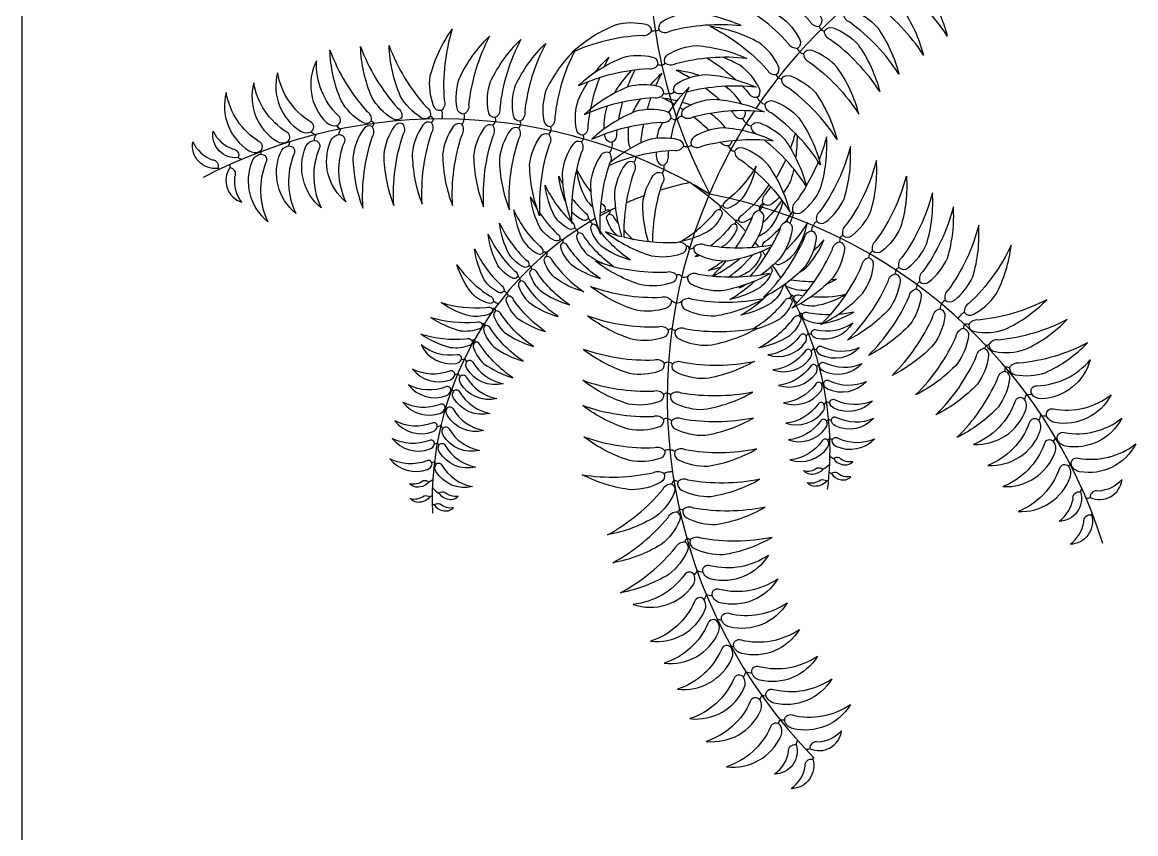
# Model space of a CAD drawing. Extents: x -74 to 94, y -49 to 40.
# Drawn here: x 77.562 to 81.612, y 20.235 to 23.188 of the extents above; entities that cross this region are included whole.
import ezdxf

# ---------------------------------------------------------------- set-up
doc = ezdxf.new("R2010")
doc.units = 0
doc.header["$LTSCALE"] = 100
doc.header["$MEASUREMENT"] = 0
for name, color, linetype in [('FOLHA', 3, 'CONTINUOUS'), ('P-ARVORE', 2, 'CONTINUOUS'), ('VEGET', 2, 'CONTINUOUS'), ('VEGET-I', 1, 'CONTINUOUS')]:
    doc.layers.add(name, color=color, linetype=linetype)

# ---------------------------------------------------------------- blocks, each defined once
blk = doc.blocks.new('P-1804')
at = {"layer": 'VEGET'}
for points in [[(0.1356, 0.2137, 0.125095), (0.112, 0.2417, 0.090715), (0.0525, 0.2615, -0.094652), (0.1218, 0.2092, 0.322363), (0.1331, 0.2031, 0.376832)], [(0.2315, 0.2685, -0.125095), (0.262, 0.2482, -0.090715), (0.2883, 0.1913, 0.094652), (0.2285, 0.2542, -0.322363), (0.2212, 0.2648, -0.376832)], [(0.2026, 0.2455, -0.125095), (0.2331, 0.2252, -0.090715), (0.2594, 0.1682, 0.094652), (0.1997, 0.2312, -0.322363), (0.1923, 0.2418, -0.376832)], [(0.1069, 0.1763, -0.322363), (0.0956, 0.1824, 0.094652), (0.0263, 0.2348, -0.090715), (0.0858, 0.215, -0.125095), (0.1094, 0.187, -0.376832)], [(-0.061, 0.1983, 0.322363), (-0.0482, 0.1973, -0.094652), (0.0384, 0.2039, 0.090715), (-0.0224, 0.2194, 0.125095), (-0.0574, 0.2086, 0.376832)], [(0.173, 0.2222, -0.125095), (0.2035, 0.2019, -0.090715), (0.2298, 0.145, 0.094652), (0.17, 0.208, -0.322363), (0.1627, 0.2185, -0.376832)], [(-0.0705, 0.1968, -0.322363), (-0.0824, 0.1919, 0.094652), (-0.1668, 0.1713, -0.090715), (-0.1138, 0.2049, -0.125095), (-0.0772, 0.2055, -0.376832)], [(0.0835, 0.1553, 0.125095), (0.0599, 0.1833, 0.090715), (0.0004, 0.2031, -0.094652), (0.0697, 0.1508, 0.322363), (0.081, 0.1446, 0.376832)], [(-0.3345, 0.1065, -0.125095), (-0.3386, 0.1428, -0.090715), (-0.3119, 0.1996, 0.094652), (-0.3217, 0.1134, -0.322363), (-0.325, 0.1009, -0.376832)], [(-0.3059, 0.1036, -0.125095), (-0.3032, 0.14, -0.090715), (-0.2666, 0.191, 0.094652), (-0.292, 0.108, -0.322363), (-0.2976, 0.0964, -0.376832)], [(0.1498, 0.2011, -0.125095), (0.1802, 0.1808, -0.090715), (0.2065, 0.1238, 0.094652), (0.1468, 0.1868, -0.322363), (0.1394, 0.1974, -0.376832)], [(-0.384, 0.0908, -0.125095), (-0.4094, 0.1171, -0.090715), (-0.423, 0.1784, 0.094652), (-0.3781, 0.1041, -0.322363), (-0.3731, 0.0922, -0.376832)], [(-0.3495, 0.0922, -0.125095), (-0.3749, 0.1186, -0.090715), (-0.3885, 0.1798, 0.094652), (-0.3436, 0.1055, -0.322363), (-0.3386, 0.0936, -0.376832)], [(-0.2681, 0.0995, -0.125095), (-0.2654, 0.136, -0.090715), (-0.2288, 0.1869, 0.094652), (-0.2542, 0.1039, -0.322363), (-0.2598, 0.0923, -0.376832)], [(-0.2378, 0.095, -0.125095), (-0.2351, 0.1315, -0.090715), (-0.1985, 0.1824, 0.094652), (-0.224, 0.0994, -0.322363), (-0.2295, 0.0879, -0.376832)], [(-0.0503, 0.1688, -0.125095), (-0.0154, 0.1796, -0.090715), (0.0454, 0.164, 0.094652), (-0.0412, 0.1575, -0.322363), (-0.054, 0.1585, -0.376832)], [(-0.4212, 0.0866, -0.125095), (-0.4466, 0.1129, -0.090715), (-0.4602, 0.1742, 0.094652), (-0.4153, 0.0999, -0.322363), (-0.4104, 0.088, -0.376832)], [(-0.069, 0.1654, 0.125095), (-0.1056, 0.1648, 0.090715), (-0.1586, 0.1312, -0.094652), (-0.0742, 0.1518, 0.322363), (-0.0623, 0.1567, 0.376832)], [(0.1141, 0.1699, 0.322363), (0.1214, 0.1594, -0.094652), (0.1811, 0.0964, 0.090715), (0.1548, 0.1533, 0.125095), (0.1244, 0.1736, 0.376832)], [(-0.4764, 0.1613, 0.329965), (-0.4642, 0.0863, 0.255249), (-0.4519, 0.0828, 0.604197), (-0.4499, 0.0945, -0.21371)], [(-0.5236, 0.1467, 0.329965), (-0.4959, 0.076, 0.255249), (-0.4831, 0.0752, 0.604197), (-0.4836, 0.0871, -0.21371)], [(0.0979, 0.1429, -0.125095), (0.1284, 0.1227, -0.090715), (0.1547, 0.0657, 0.094652), (0.095, 0.1287, -0.322363), (0.0876, 0.1393, -0.376832)], [(-0.5859, 0.1228, 0.329965), (-0.5582, 0.0521, 0.255249), (-0.5454, 0.0512, 0.604197), (-0.5459, 0.0631, -0.21371)], [(-0.5525, 0.1344, 0.329965), (-0.5247, 0.0637, 0.255249), (-0.512, 0.0629, 0.604197), (-0.5125, 0.0747, -0.21371)], [(-0.0555, 0.1215, 0.376832), (-0.0622, 0.1302, 0.125095), (-0.0988, 0.1296, 0.090715), (-0.1517, 0.096, -0.094652), (-0.0674, 0.1166, 0.322363)], [(-0.0331, 0.0937, -0.376832), (-0.0294, 0.104, -0.125095), (0.0055, 0.1148, -0.090715), (0.0663, 0.0993, 0.094652), (-0.0203, 0.0927, -0.322363)], [(0.0675, 0.1086, -0.376832), (0.0779, 0.1123, -0.125095), (0.1083, 0.092, -0.090715), (0.1346, 0.0351, 0.094652), (0.0749, 0.098, -0.322363)], [(-0.0466, 0.0916, 0.376832), (-0.0533, 0.1002, 0.125095), (-0.0899, 0.0997, 0.090715), (-0.1428, 0.066, -0.094652), (-0.0585, 0.0867, 0.322363)], [(-0.4195, 0.0784, 0.125095), (-0.4323, 0.0441, 0.090715), (-0.4202, -0.0175, -0.094652), (-0.4088, 0.0686, 0.322363), (-0.409, 0.0814, 0.376832)], [(-0.3821, 0.0817, 0.125095), (-0.3949, 0.0474, 0.090715), (-0.3828, -0.0141, -0.094652), (-0.3714, 0.0719, 0.322363), (-0.3716, 0.0848, 0.376832)], [(-0.3476, 0.0831, 0.125095), (-0.3604, 0.0489, 0.090715), (-0.3483, -0.0127, -0.094652), (-0.3369, 0.0734, 0.322363), (-0.3371, 0.0862, 0.376832)], [(-0.3107, 0.0814, 0.125095), (-0.3235, 0.0472, 0.090715), (-0.3115, -0.0144, -0.094652), (-0.3, 0.0716, 0.322363), (-0.3002, 0.0845, 0.376832)], [(-0.2731, 0.0799, 0.125095), (-0.2859, 0.0457, 0.090715), (-0.2738, -0.0159, -0.094652), (-0.2624, 0.0702, 0.322363), (-0.2626, 0.083, 0.376832)], [(-0.5713, 0.0438, -0.501141), (-0.6018, 0.0757, 0.193229), (-0.5783, 0.0543, -0.523934)], [(-0.4408, -0.0099, -0.329965), (-0.4595, 0.0637, -0.255249), (-0.4496, 0.0718, -0.604197), (-0.4431, 0.0619, 0.21371)], [(-0.4408, -0.0099, -0.329965), (-0.4595, 0.0637, -0.255249), (-0.4496, 0.0718, -0.604197), (-0.4431, 0.0619, 0.21371)], [(-0.2419, 0.0764, 0.125095), (-0.2547, 0.0422, 0.090715), (-0.2426, -0.0194, -0.094652), (-0.2311, 0.0667, 0.322363), (-0.2313, 0.0795, 0.376832)], [(-0.1947, 0.0721, -0.322363), (-0.1944, 0.0593, 0.094652), (-0.2059, -0.0268, -0.090715), (-0.218, 0.0348, -0.125095), (-0.2052, 0.0691, -0.376832)], [(0.0774, 0.0643, 0.090715), (0.0166, 0.0799, 0.125095), (-0.0184, 0.0691, 0.376832), (-0.022, 0.0588, 0.322363), (-0.0092, 0.0578, -0.094652)], [(-0.5961, 0.0308, -0.501141), (-0.6265, 0.0628, 0.193229), (-0.603, 0.0413, -0.523934)], [(-0.5015, -0.0238, -0.329965), (-0.5202, 0.0498, -0.255249), (-0.5104, 0.0579, -0.604197), (-0.5038, 0.048, 0.21371)], [(-0.4709, -0.017, -0.329965), (-0.4896, 0.0566, -0.255249), (-0.4797, 0.0647, -0.604197), (-0.4732, 0.0548, 0.21371)], [(-0.1658, 0.0597, 0.125095), (-0.1786, 0.0254, 0.090715), (-0.1665, -0.0361, -0.094652), (-0.1551, 0.0499, 0.322363), (-0.1553, 0.0628, 0.376832)], [(0.0976, -0.022, 0.090715), (0.0713, 0.0349, 0.125095), (0.0408, 0.0552, 0.376832), (0.0305, 0.0515, 0.322363), (0.0379, 0.041, -0.094652)], [(0.1301, -0.0338, 0.376832), (0.1411, -0.0341, 0.125095), (0.1636, -0.0053, 0.090715), (0.1708, 0.0571, -0.094652), (0.1338, -0.0215, 0.322363)], [(-0.5354, -0.0339, -0.329965), (-0.5542, 0.0397, -0.255249), (-0.5443, 0.0478, -0.604197), (-0.5378, 0.0379, 0.21371)], [(-0.121, 0.0497, 0.376832), (-0.1316, 0.0467, 0.125095), (-0.1443, 0.0124, 0.090715), (-0.1323, -0.0492, -0.094652), (-0.1208, 0.0369, 0.322363)], [(-0.5815, 0.0315, 0.501141), (-0.5671, -0.0103, -0.193229), (-0.5753, 0.0205, 0.523934)], [(0.0471, 0.019), (0.0441, 0.015, -0.056321), (0.0209, -0.0081, 0.322363), (0.0166, -0.015, 0.376832), (0.0233, -0.017, 0.125095), (0.0418, -0.0033, 0.090715), (0.0565, 0.0334, -0.029494)], [(0.1727, -0.0509, 0.125095), (0.1953, -0.0221, 0.090715), (0.2024, 0.0402, -0.094652), (0.1654, -0.0383, 0.322363), (0.1618, -0.0507, 0.376832)], [(0.1981, -0.0695, -0.322363), (0.2018, -0.0572, 0.094652), (0.2388, 0.0214, -0.090715), (0.2316, -0.041, -0.125095), (0.209, -0.0698, -0.376832)], [(-0.1636, -0.0412, -0.376832), (-0.1704, -0.0426, -0.125095), (-0.1877, -0.0274, -0.090715), (-0.1993, 0.0104, 0.094652), (-0.1673, -0.034, -0.322363)], [(0.2406, -0.0899, 0.125095), (0.2632, -0.0611, 0.090715), (0.2703, 0.0012, -0.094652), (0.2333, -0.0773, 0.322363), (0.2297, -0.0896, 0.376832)], [(-0.2016, -0.0712, 0.322363), (-0.2053, -0.0639, -0.094652), (-0.2373, -0.0196, 0.090715), (-0.2256, -0.0574, 0.125095), (-0.2083, -0.0726, 0.376832)], [(0.0149, -0.0256, -0.125095), (0.001, -0.044, -0.090715), (-0.0358, -0.0583, 0.094652), (0.0061, -0.0232, -0.322363), (0.013, -0.019, -0.376832)], [(0.266, -0.1069, 0.125095), (0.2886, -0.0781, 0.090715), (0.2957, -0.0158, -0.094652), (0.2587, -0.0944, 0.322363), (0.2551, -0.1067, 0.376832)], [(-0.2255, -0.0887, -0.125095), (-0.2429, -0.0735, -0.090715), (-0.2545, -0.0357, 0.094652), (-0.2225, -0.0801, -0.322363), (-0.2188, -0.0873, -0.376832)], [(-0.1415, -0.037, 0.376832), (-0.144, -0.0434, 0.125095), (-0.1316, -0.0629, 0.090715), (-0.0961, -0.0802, -0.094652), (-0.135, -0.0418, 0.322363)], [(0.2967, -0.1294, 0.125095), (0.3193, -0.1006, 0.090715), (0.3264, -0.0383, -0.094652), (0.2894, -0.1168, 0.322363), (0.2858, -0.1291, 0.376832)], [(-0.2393, -0.1022, -0.125095), (-0.2566, -0.087, -0.090715), (-0.2683, -0.0492, 0.094652), (-0.2362, -0.0936, -0.322363), (-0.2325, -0.1008, -0.376832)], [(0.1237, -0.0449, -0.376832), (0.1294, -0.0542, -0.125095), (0.1159, -0.0882, -0.090715), (0.0655, -0.1256, 0.094652), (0.1149, -0.0542, -0.322363)], [(-0.2557, -0.1197, -0.125095), (-0.273, -0.1045, -0.090715), (-0.2847, -0.0667, 0.094652), (-0.2527, -0.111, -0.322363), (-0.249, -0.1182, -0.376832)], [(-0.1804, -0.066, 0.125095), (-0.1681, -0.0854, 0.090715), (-0.1326, -0.1028, -0.094652), (-0.1714, -0.0643, 0.322363), (-0.178, -0.0595, 0.376832)], [(0.1636, -0.0676, -0.125095), (0.15, -0.1016, -0.090715), (0.0997, -0.139, 0.094652), (0.149, -0.0676, -0.322363), (0.1579, -0.0582, -0.376832)], [(0.3199, -0.1464, 0.125095), (0.3473, -0.1223, 0.090715), (0.3658, -0.0623, -0.094652), (0.315, -0.1327, 0.322363), (0.3091, -0.1442, 0.376832)], [(-0.1976, -0.0758, -0.322363), (-0.1911, -0.0805, 0.094652), (-0.1522, -0.119, -0.090715), (-0.1877, -0.1017, -0.125095), (-0.2001, -0.0822, -0.376832)], [(0.1933, -0.0778, 0.322363), (0.1845, -0.0872, -0.094652), (0.1351, -0.1586, 0.090715), (0.1854, -0.1211, 0.125095), (0.199, -0.0872, 0.376832)], [(-0.2681, -0.1329, -0.125095), (-0.2879, -0.1211, -0.090715), (-0.3062, -0.0862, 0.094652), (-0.2666, -0.1239, -0.322363), (-0.2617, -0.1303, -0.376832)], [(-0.2177, -0.0978, 0.125095), (-0.2054, -0.1173, 0.090715), (-0.1699, -0.1346, -0.094652), (-0.2087, -0.0961, 0.322363), (-0.2153, -0.0914, 0.376832)], [(-0.04, -0.0989, -0.376832), (-0.0459, -0.1081, -0.125095), (-0.0824, -0.1107, -0.090715), (-0.1381, -0.0818, 0.094652), (-0.0523, -0.095, -0.322363)], [(-0.2314, -0.1122, 0.125095), (-0.219, -0.1316, 0.090715), (-0.1835, -0.149, -0.094652), (-0.2224, -0.1105, 0.322363), (-0.2289, -0.1057, 0.376832)], [(-0.0263, -0.0998, 0.376832), (-0.0218, -0.1098, 0.125095), (0.014, -0.1175, 0.090715), (0.0732, -0.0967, -0.094652), (-0.0136, -0.0978, 0.322363)], [(0.2311, -0.1064, -0.125095), (0.2175, -0.1403, -0.090715), (0.1672, -0.1778, 0.094652), (0.2166, -0.1064, -0.322363), (0.2254, -0.097, -0.376832)], [(-0.0462, -0.1295, -0.376832), (-0.0522, -0.1387, -0.125095), (-0.0886, -0.1413, -0.090715), (-0.1443, -0.1124, 0.094652), (-0.0585, -0.1256, -0.322363)], [(0.2566, -0.1248, -0.125095), (0.243, -0.1588, -0.090715), (0.1927, -0.1962, 0.094652), (0.242, -0.1248, -0.322363), (0.2509, -0.1155, -0.376832)], [(-0.2666, -0.1459, -0.125095), (-0.2895, -0.1486, -0.090715), (-0.3254, -0.1321, 0.094652), (-0.271, -0.1379, -0.322363), (-0.2632, -0.1399, -0.376832)], [(-0.2464, -0.1305, 0.125095), (-0.2341, -0.15, 0.090715), (-0.1986, -0.1673, -0.094652), (-0.2374, -0.1288, 0.322363), (-0.244, -0.1241, 0.376832)], [(-0.0335, -0.1304, 0.376832), (-0.0289, -0.1404, 0.125095), (0.0068, -0.1481, 0.090715), (0.066, -0.1273, -0.094652), (-0.0208, -0.1283, 0.322363)], [(0.3214, -0.1671, 0.125095), (0.3579, -0.1647, 0.090715), (0.4091, -0.1285, -0.094652), (0.3259, -0.1533, 0.322363), (0.3143, -0.1588, 0.376832)], [(-0.2613, -0.1484, 0.125095), (-0.249, -0.1678, 0.090715), (-0.2135, -0.1852, -0.094652), (-0.2523, -0.1467, 0.322363), (-0.2589, -0.1419, 0.376832)], [(-0.0559, -0.1744, -0.125095), (-0.0924, -0.177, -0.090715), (-0.148, -0.1481, 0.094652), (-0.0622, -0.1613, -0.322363), (-0.05, -0.1652, -0.376832)], [(0.1104, -0.1543, -0.125095), (0.0965, -0.1727, -0.090715), (0.0597, -0.187, 0.094652), (0.1016, -0.1519, -0.322363), (0.1085, -0.1477, -0.376832)], [(0.2854, -0.149, -0.125095), (0.2718, -0.183, -0.090715), (0.2215, -0.2204, 0.094652), (0.2709, -0.149, -0.322363), (0.2797, -0.1397, -0.376832)], [(-0.279, -0.1638, -0.125095), (-0.3019, -0.1665, -0.090715), (-0.3378, -0.15, 0.094652), (-0.2834, -0.1557, -0.322363), (-0.2756, -0.1578, -0.376832)], [(-0.2737, -0.1663, 0.125095), (-0.2614, -0.1857, 0.090715), (-0.2259, -0.2031, -0.094652), (-0.2647, -0.1646, 0.322363), (-0.2713, -0.1598, 0.376832)], [(0.1737, -0.1566, -0.329965), (0.1297, -0.1754, -0.255249), (0.1237, -0.17, -0.604197), (0.1293, -0.165, 0.21371)], [(0.346, -0.1914, 0.125095), (0.3825, -0.189, 0.090715), (0.4337, -0.1527, -0.094652), (0.3505, -0.1775, 0.322363), (0.3388, -0.183, 0.376832)], [(-0.2911, -0.1841, -0.125095), (-0.3139, -0.1868, -0.090715), (-0.3499, -0.1703, 0.094652), (-0.2955, -0.176, -0.322363), (-0.2876, -0.1781, -0.376832)], [(-0.0369, -0.1761, 0.125095), (-0.0012, -0.1838, 0.090715), (0.058, -0.163, -0.094652), (-0.0288, -0.1641, 0.322363), (-0.0415, -0.1662, 0.376832)], [(0.0706, -0.1954, 0.329965), (0.1161, -0.1805, 0.255249), (0.1171, -0.1725, 0.604197), (0.1096, -0.1724, -0.21371)], [(0.0706, -0.1954, 0.329965), (0.1161, -0.1805, 0.255249), (0.1171, -0.1725, 0.604197), (0.1096, -0.1724, -0.21371)], [(0.3139, -0.1726, -0.125095), (0.3003, -0.2065, -0.090715), (0.25, -0.244, 0.094652), (0.2993, -0.1726, -0.322363), (0.3082, -0.1632, -0.376832)], [(-0.3495, -0.1834, 0.329965), (-0.3073, -0.2058, 0.255249), (-0.3008, -0.2009, 0.604197), (-0.3059, -0.1954, -0.21371)], [(-0.2863, -0.1863, 0.125095), (-0.2739, -0.2058, 0.090715), (-0.2384, -0.2231, -0.094652), (-0.2773, -0.1846, 0.322363), (-0.2838, -0.1799, 0.376832)], [(-0.0546, -0.2058, 0.322363), (-0.0669, -0.202, -0.094652), (-0.1527, -0.1888, 0.090715), (-0.097, -0.2177, 0.125095), (-0.0606, -0.215, 0.376832)], [(0.077, -0.2138, 0.329965), (0.1225, -0.199, 0.255249), (0.1235, -0.191, 0.604197), (0.116, -0.1908, -0.21371)], [(0.1819, -0.1866, -0.329965), (0.135, -0.1957, -0.255249), (0.1302, -0.1892, -0.604197), (0.1367, -0.1855, 0.21371)], [(0.3384, -0.1968, -0.125095), (0.3248, -0.2308, -0.090715), (0.2745, -0.2682, 0.094652), (0.3239, -0.1968, -0.322363), (0.3327, -0.1875, -0.376832)], [(0.3707, -0.2195, 0.125095), (0.4072, -0.2171, 0.090715), (0.4584, -0.1809, -0.094652), (0.3752, -0.2057, 0.322363), (0.3636, -0.2112, 0.376832)], [(-0.25, -0.2305, -0.329965), (-0.2941, -0.212, -0.255249), (-0.2944, -0.2039, -0.604197), (-0.287, -0.2044, 0.21371)], [(-0.25, -0.2305, -0.329965), (-0.2941, -0.212, -0.255249), (-0.2944, -0.2039, -0.604197), (-0.287, -0.2044, 0.21371)], [(0.4617, -0.2014, -0.329965), (0.4023, -0.2486, -0.255249), (0.3908, -0.2429, -0.604197), (0.3972, -0.2329, 0.21371)], [(-0.3602, -0.2126, 0.329965), (-0.3141, -0.2256, 0.255249), (-0.3089, -0.2195, 0.604197), (-0.315, -0.2152, -0.21371)], [(-0.045, -0.2065, -0.322363), (-0.0324, -0.2044, 0.094652), (0.0545, -0.2033, -0.090715), (-0.0047, -0.2242, -0.125095), (-0.0405, -0.2164, -0.376832)], [(0.0837, -0.2324, 0.329965), (0.1292, -0.2175, 0.255249), (0.1302, -0.2095, 0.604197), (0.1227, -0.2094, -0.21371)], [(0.1851, -0.2061, -0.329965), (0.1381, -0.2152, -0.255249), (0.1334, -0.2087, -0.604197), (0.1398, -0.205, 0.21371)], [(0.3639, -0.2244, -0.125095), (0.3503, -0.2584, -0.090715), (0.2999, -0.2958, 0.094652), (0.3493, -0.2244, -0.322363), (0.3581, -0.2151, -0.376832)], [(-0.2579, -0.2484, -0.329965), (-0.302, -0.2298, -0.255249), (-0.3023, -0.2218, -0.604197), (-0.2948, -0.2223, 0.21371)], [(-0.0615, -0.2525, -0.125095), (-0.098, -0.2551, -0.090715), (-0.1537, -0.2262, 0.094652), (-0.0678, -0.2394, -0.322363), (-0.0556, -0.2432, -0.376832)], [(0.0898, -0.2538, 0.329965), (0.1353, -0.239, 0.255249), (0.1363, -0.231, 0.604197), (0.1288, -0.2309, -0.21371)], [(0.1902, -0.2278, -0.329965), (0.1432, -0.2369, -0.255249), (0.1385, -0.2304, -0.604197), (0.1449, -0.2267, 0.21371)], [(-0.3649, -0.2318, 0.329965), (-0.3189, -0.2448, 0.255249), (-0.3136, -0.2387, 0.604197), (-0.3198, -0.2344, -0.21371)], [(-0.2661, -0.2664, -0.329965), (-0.3102, -0.2478, -0.255249), (-0.3105, -0.2397, -0.604197), (-0.3031, -0.2402, 0.21371)], [(-0.0425, -0.2538, 0.125095), (-0.0068, -0.2615, 0.090715), (0.0524, -0.2407, -0.094652), (-0.0344, -0.2417, 0.322363), (-0.0471, -0.2438, 0.376832)], [(-0.3718, -0.253, 0.329965), (-0.3258, -0.266, 0.255249), (-0.3205, -0.2599, 0.604197), (-0.3266, -0.2556, -0.21371)], [(0.0926, -0.2783, 0.329965), (0.1381, -0.2635, 0.255249), (0.1391, -0.2555, 0.604197), (0.1316, -0.2554, -0.21371)], [(0.1977, -0.2511, -0.329965), (0.1508, -0.2602, -0.255249), (0.146, -0.2537, -0.604197), (0.1525, -0.25, 0.21371)], [(0.3202, -0.304, 0.329965), (0.3836, -0.2622, 0.255249), (0.3818, -0.2495, 0.604197), (0.3703, -0.2525, -0.21371)], [(0.4869, -0.2439, -0.329965), (0.4188, -0.2775, -0.255249), (0.4088, -0.2696, -0.604197), (0.4172, -0.2611, 0.21371)], [(-0.2739, -0.2872, -0.329965), (-0.318, -0.2687, -0.255249), (-0.3184, -0.2606, -0.604197), (-0.3109, -0.2611, 0.21371)], [(-0.0616, -0.2831, -0.125095), (-0.098, -0.2857, -0.090715), (-0.1537, -0.2568, 0.094652), (-0.0679, -0.27, -0.322363), (-0.0556, -0.2738, -0.376832)], [(-0.3813, -0.2756, 0.329965), (-0.3352, -0.2885, 0.255249), (-0.33, -0.2824, 0.604197), (-0.3361, -0.2782, -0.21371)], [(-0.2788, -0.3114, -0.329965), (-0.3229, -0.2928, -0.255249), (-0.3232, -0.2848, -0.604197), (-0.3157, -0.2853, 0.21371)], [(-0.0415, -0.2852, 0.125095), (-0.0057, -0.2929, 0.090715), (0.0535, -0.2721, -0.094652), (-0.0333, -0.2732, 0.322363), (-0.046, -0.2753, 0.376832)], [(0.0957, -0.2987, 0.329965), (0.1412, -0.2839, 0.255249), (0.1422, -0.2759, 0.604197), (0.1347, -0.2758, -0.21371)], [(0.1994, -0.2724, -0.329965), (0.1525, -0.2815, -0.255249), (0.1477, -0.275, -0.604197), (0.1542, -0.2713, 0.21371)], [(0.3377, -0.3296, 0.329965), (0.4011, -0.2877, 0.255249), (0.3992, -0.2751, 0.604197), (0.3877, -0.278, -0.21371)], [(0.4999, -0.2724, -0.329965), (0.4318, -0.3061, -0.255249), (0.4218, -0.2981, -0.604197), (0.4302, -0.2897, 0.21371)], [(-0.3848, -0.2967, 0.329965), (-0.3387, -0.3096, 0.255249), (-0.3334, -0.3035, 0.604197), (-0.3396, -0.2993, -0.21371)], [(-0.0601, -0.3211, -0.125095), (-0.0966, -0.3237, -0.090715), (-0.1523, -0.2948, 0.094652), (-0.0665, -0.308, -0.322363), (-0.0542, -0.3118, -0.376832)], [(0.2004, -0.2973, -0.329965), (0.1534, -0.3064, -0.255249), (0.1487, -0.2999, -0.604197), (0.1551, -0.2961, 0.21371)], [(-0.2835, -0.3315, -0.329965), (-0.3276, -0.3129, -0.255249), (-0.328, -0.3048, -0.604197), (-0.3205, -0.3053, 0.21371)], [(-0.0375, -0.3227, 0.125095), (-0.0017, -0.3304, 0.090715), (0.0574, -0.3096, -0.094652), (-0.0294, -0.3106, 0.322363), (-0.0421, -0.3127, 0.376832)], [(0.0976, -0.3228, 0.329965), (0.1431, -0.308, 0.255249), (0.1441, -0.3, 0.604197), (0.1366, -0.2999, -0.21371)], [(0.3558, -0.3552, 0.329965), (0.4192, -0.3134, 0.255249), (0.4173, -0.3007, 0.604197), (0.4058, -0.3037, -0.21371)], [(0.5168, -0.3035, -0.329965), (0.4488, -0.3372, -0.255249), (0.4388, -0.3292, -0.604197), (0.4471, -0.3207, 0.21371)], [(-0.3877, -0.3214, 0.329965), (-0.3417, -0.3343, 0.255249), (-0.3364, -0.3282, 0.604197), (-0.3426, -0.324, -0.21371)], [(0.1607, -0.3283, 0.28393), (0.1739, -0.3251, -0.227693), (0.1576, -0.3205, 0.226715), (0.1506, -0.3213, 0.20945)], [(-0.2875, -0.3553, -0.329965), (-0.3316, -0.3368, -0.255249), (-0.3319, -0.3287, -0.604197), (-0.3244, -0.3292, 0.21371)], [(-0.0589, -0.3498, -0.125095), (-0.0943, -0.3591, -0.090715), (-0.1543, -0.3409, 0.094652), (-0.0675, -0.3381, -0.322363), (-0.0548, -0.3396, -0.376832)], [(0.1268, -0.3401, -0.28393), (0.1139, -0.3358, 0.227693), (0.1305, -0.3326, -0.226715), (0.1374, -0.334, -0.20945)], [(0.3741, -0.3855, 0.329965), (0.4375, -0.3436, 0.255249), (0.4356, -0.331, 0.604197), (0.4242, -0.3339, -0.21371)], [(-0.3508, -0.3556, -0.28393), (-0.3637, -0.3513, 0.227693), (-0.3471, -0.348, -0.226715), (-0.3401, -0.3494, -0.20945)], [(-0.0339, -0.3594, 0.125095), (0.0019, -0.3671, 0.090715), (0.061, -0.3463, -0.094652), (-0.0258, -0.3474, 0.322363), (-0.0385, -0.3494, 0.376832)], [(0.1312, -0.3546, -0.28393), (0.1183, -0.3502, 0.227693), (0.1349, -0.347, -0.226715), (0.1418, -0.3484, -0.20945)], [(0.1581, -0.3466, 0.28393), (0.1714, -0.3433, -0.227693), (0.1551, -0.3387, 0.226715), (0.148, -0.3395, 0.20945)], [(0.4616, -0.3686, 0.501141), (0.5002, -0.347, -0.193229), (0.4713, -0.3606, 0.523934)], [(-0.3179, -0.3702, 0.28393), (-0.3047, -0.3669, -0.227693), (-0.321, -0.3623, 0.226715), (-0.3281, -0.3631, 0.20945)], [(-0.0426, -0.3626, -0.125095), (-0.065, -0.3915, -0.090715), (-0.1237, -0.4138, 0.094652), (-0.0566, -0.3586, -0.322363), (-0.0456, -0.352, -0.376832)], [(0.4499, -0.3616, -0.501141), (0.4239, -0.3973, 0.193229), (0.4408, -0.3703, -0.523934)], [(-0.3497, -0.374, -0.28393), (-0.3627, -0.3697, 0.227693), (-0.346, -0.3664, -0.226715), (-0.3391, -0.3678, -0.20945)], [(-0.3235, -0.3842, 0.28393), (-0.3103, -0.3809, -0.227693), (-0.3266, -0.3764, 0.226715), (-0.3336, -0.3772, 0.20945)], [(-0.0362, -0.3965, -0.125095), (-0.0586, -0.4255, -0.090715), (-0.1173, -0.4477, 0.094652), (-0.0502, -0.3926, -0.322363), (-0.0392, -0.386, -0.376832)], [(-0.0275, -0.3933, 0.125095), (0.0083, -0.4011, 0.090715), (0.0674, -0.3802, -0.094652), (-0.0194, -0.3813, 0.322363), (-0.0321, -0.3834, 0.376832)], [(0.4632, -0.3895, -0.501141), (0.4372, -0.4251, 0.193229), (0.4541, -0.3982, -0.523934)], [(-0.0188, -0.4299, 0.125095), (0.017, -0.4376, 0.090715), (0.0761, -0.4168, -0.094652), (-0.0107, -0.4178, 0.322363), (-0.0234, -0.4199, 0.376832)], [(-0.0267, -0.4328, -0.125095), (-0.0491, -0.4617, -0.090715), (-0.1077, -0.4839, 0.094652), (-0.0407, -0.4288, -0.322363), (-0.0296, -0.4222, -0.376832)], [(0.0716, -0.4382, -0.329965), (0.0015, -0.4673, -0.255249), (-0.008, -0.4587, -0.604197), (0.0009, -0.4508, 0.21371)], [(0.0716, -0.4382, -0.329965), (0.0015, -0.4673, -0.255249), (-0.008, -0.4587, -0.604197), (0.0009, -0.4508, 0.21371)], [(-0.0926, -0.4981, 0.329965), (-0.0202, -0.4753, 0.255249), (-0.0185, -0.4626, 0.604197), (-0.0304, -0.4623, -0.21371)], [(0.083, -0.4669, -0.329965), (0.0129, -0.4961, -0.255249), (0.0034, -0.4875, -0.604197), (0.0123, -0.4796, 0.21371)], [(-0.0714, -0.5428, 0.329965), (-0.0055, -0.5051, 0.255249), (-0.0065, -0.4924, 0.604197), (-0.0181, -0.4946, -0.21371)], [(0.0942, -0.4962, -0.329965), (0.024, -0.5254, -0.255249), (0.0146, -0.5168, -0.604197), (0.0234, -0.5089, 0.21371)], [(-0.0551, -0.5695, 0.329965), (0.0109, -0.5319, 0.255249), (0.0099, -0.5191, 0.604197), (-0.0018, -0.5213, -0.21371)], [(0.109, -0.5284, -0.329965), (0.0389, -0.5575, -0.255249), (0.0294, -0.5489, -0.604197), (0.0383, -0.5411, 0.21371)], [(-0.0387, -0.6009, 0.329965), (0.0272, -0.5633, 0.255249), (0.0262, -0.5505, 0.604197), (0.0145, -0.5527, -0.21371)], [(0.131, -0.5608, -0.329965), (0.0609, -0.5899, -0.255249), (0.0514, -0.5813, -0.604197), (0.0603, -0.5734, 0.21371)], [(-0.0238, -0.6367, 0.329965), (0.0422, -0.5991, 0.255249), (0.0412, -0.5863, 0.604197), (0.0295, -0.5885, -0.21371)], [(0.1483, -0.5885, -0.329965), (0.0782, -0.6177, -0.255249), (0.0687, -0.6091, -0.604197), (0.0776, -0.6012, 0.21371)], [(-0.0038, -0.6642, 0.329965), (0.0622, -0.6265, 0.255249), (0.0611, -0.6138, 0.604197), (0.0495, -0.616, -0.21371)], [(0.1709, -0.6196, -0.329965), (0.1008, -0.6487, -0.255249), (0.0914, -0.6401, -0.604197), (0.1002, -0.6322, 0.21371)], [(0.0208, -0.695, 0.329965), (0.0868, -0.6574, 0.255249), (0.0857, -0.6446, 0.604197), (0.0741, -0.6468, -0.21371)], [(0.1217, -0.6731, 0.501141), (0.1602, -0.6516, -0.193229), (0.1314, -0.6651, 0.523934)], [(0.1051, -0.6682, -0.501141), (0.079, -0.7039, 0.193229), (0.096, -0.6769, -0.523934)], [(0.1252, -0.6858, -0.501141), (0.0992, -0.7215, 0.193229), (0.1161, -0.6945, -0.523934)]]:
    blk.add_lwpolyline(points, format="xyb", close=True, dxfattribs=at)
for points in [[(-0.1619, 0.1756, -0.00062), (-0.1616, 0.1761, 0.005072), (-0.1641, 0.1736, 0.125095)], [(-0.1662, 0.1715, 0.081278), (-0.1982, 0.1252, 0.125095), (-0.2009, 0.0887, 0.376832), (-0.1926, 0.0815, 0.322363)], [(-0.1926, 0.0815, 0.322363), (-0.1871, 0.0931, -0.09057), (-0.1633, 0.1728, 0.090715)], [(-0.1389, 0.1469, -0.036165), (-0.1221, 0.1656, 0.014125), (-0.1278, 0.1539, -0.322363)], [(-0.0026, 0.1645, -0.046868), (0.0318, 0.1382, 0.322363)], [(0.058, 0.1171, 0.376832), (0.0605, 0.1278, 0.125095), (0.0369, 0.1558, 0.032929), (0.0162, 0.1655, -0.094652)], [(-0.1153, 0.1219, -0.050555), (-0.0941, 0.1499, 0.032637)], [(-0.0906, 0.1504, 0.024844), (-0.0996, 0.1293, -0.322363)], [(-0.013, 0.1437, 0.039998), (-0.0402, 0.1498, -0.019949), (-0.024, 0.1409, 0.322363)], [(-0.1614, 0.0782, -0.125095), (-0.1587, 0.1147, -0.035555), (-0.1465, 0.1363, 0.014125)], [(-0.1333, 0.141, 0.065166), (-0.1475, 0.0826, -0.322363), (-0.1531, 0.071, -0.376832), (-0.1614, 0.0782, -0.125095)], [(-0.0713, 0.1318, -0.028279), (-0.0579, 0.1462, 0.018419), (-0.0653, 0.1309, -0.034132)], [(-0.0429, 0.1235, -0.376832), (-0.0392, 0.1338, -0.125095), (-0.0043, 0.1446, -0.090715), (0.0565, 0.1291, 0.091829), (-0.0276, 0.1232, -0.322363)], [(-0.0245, 0.1292, 0.057026), (-0.0498, 0.0986, 0.037495)], [(-0.0466, 0.0674, -0.071224), (-0.0245, 0.1292, 0.090715)], [(-0.0319, 0.1217, -0.27269), (-0.0429, 0.1235, -0.376832)], [(-0.0045, 0.1279, -0.023382), (0.0123, 0.1142, 0.322363)], [(0.0389, 0.1092, 0.096903), (0.0194, 0.13, 0.000925), (0.0188, 0.1303, -0.019949)], [(0.04, 0.1304, -0.010562), (0.0467, 0.1232, 0.322363), (0.058, 0.1171, 0.376832)], [(-0.1054, 0.1115, 0.024139), (-0.1104, 0.0897, -0.322363)], [(-0.093, 0.0984, -0.027884), (-0.0834, 0.1152, 0.018419)], [(-0.0711, 0.1164, 0.016275), (-0.0757, 0.1021, -0.034132)], [(-0.0572, 0.1164, -0.026063), (-0.0394, 0.1129, -0.125095)], [(-0.0428, 0.1086, 0.01775), (-0.0572, 0.1164, -0.090715)], [(-0.0331, 0.1112, -0.01594), (-0.0225, 0.1078, -0.125095)], [(-0.1276, 0.0786, -0.093648), (-0.1239, 0.1059, -0.001291), (-0.1235, 0.1067, 0.032637)], [(-0.0319, 0.1019, 0.004986), (-0.0358, 0.1044, -0.090715)], [(0.0008, 0.0974, -0.002392), (0.0023, 0.0966, -0.081141), (0.0192, 0.0797, -0.376832)], [(0.0264, 0.1003, -0.004297), (0.0291, 0.0974, 0.322363), (0.0404, 0.0913, 0.376832)], [(0.0404, 0.0913, 0.330777), (0.0434, 0.1007, 0.125095)], [(-0.0958, 0.0552, -0.118752), (-0.0972, 0.0588, -0.076077), (-0.0977, 0.0813, -0.090715)], [(-0.08, 0.0845, 0.023363), (-0.0834, 0.0632, -0.034132), (-0.0832, 0.0617, -0.376832)], [(-0.057, 0.0864, 0.013138), (-0.0612, 0.0782, 0.037495), (-0.0639, 0.0675, 0.376832)], [(-0.0006, 0.077, 0.026713), (-0.0194, 0.093, -0.090715)], [(0.0506, 0.0822, -0.376832), (0.0609, 0.0858, -0.125095), (0.0914, 0.0656, -0.089276), (0.1174, 0.0096, 0.083229)], [(0.0561, 0.0725, -0.271543), (0.0506, 0.0822, -0.376832)], [(-0.1183, 0.0622, -0.376832), (-0.1266, 0.0694, -0.010646), (-0.1271, 0.0725, -0.090715)], [(-0.1198, 0.0386, -0.075533), (-0.0748, 0.0654, -0.125095), (-0.0382, 0.0659, -0.376832), (-0.0315, 0.0573, -0.322363), (-0.0434, 0.0524, 0.087353), (-0.1216, 0.0344, -0.090715)], [(-0.1123, 0.0774, 0.003958), (-0.1127, 0.0738, -0.322363), (-0.1183, 0.0622, -0.376832)], [(0.0982, 0.055, 0.020481), (0.1042, 0.073, -0.090715)], [(0.1012, -0.0219, 0.376832), (0.1122, -0.0221, 0.125095), (0.1347, 0.0066, 0.090715), (0.1419, 0.069, -0.03151), (0.1329, 0.0413, 0.322363)], [(0.1061, 0.0711, -0.039477), (0.1045, 0.0436, -0.058922)], [(0.0268, 0.0645, -0.236975), (0.0233, 0.0579, -0.281228), (0.0129, 0.0626, 0.046263)], [(0.1173, 0.0093, 0.082371), (0.0663, 0.0653, -0.322363)], [(-0.0648, 0.0503, 0.028825), (-0.0638, 0.0418, 0.376832), (-0.0555, 0.0346, 0.322363), (-0.05, 0.0462, -0.006333), (-0.0493, 0.052, 0.090715)], [(0.0811, 0.0192, 0.026703), (0.0925, 0.0411, -0.090715)], [(-0.1612, 0.0281, 0.083117), (-0.1499, -0.0064, 0.065721), (-0.1418, -0.0155, 0.376832)], [(-0.144, 0.0028, -0.054596), (-0.1608, 0.0297, 0.090715)], [(-0.0918, 0.0382, 0.376832), (-0.1024, 0.0352, 0.125095), (-0.1152, 0.0009, 0.078045), (-0.1061, -0.0524, -0.094652)], [(-0.1034, -0.0531, -0.086404), (-0.0916, 0.0254, 0.322363), (-0.0918, 0.0382, 0.376832)], [(0.1021, 0.0301, -0.02014), (0.0986, 0.0165, -0.058922), (0.0897, 0.0015, -0.376832)], [(0.132, 0.039, -0.035544), (0.1174, 0.0096, 0.322363)], [(-0.1746, -0.0094, -0.072342), (-0.1828, 0.0211, 0.018744), (-0.1778, 0.0114, -0.322363)], [(-0.0741, -0.0583, -0.067167), (-0.0809, -0.0122, -0.125095), (-0.0681, 0.0221, -0.376832), (-0.0576, 0.0252, -0.322363), (-0.0574, 0.0123, 0.078367), (-0.0692, -0.0588, -0.090715)], [(0.0356, -0.0325, -0.322363), (0.0399, -0.0256, 0.084034), (0.0723, 0.0106, -0.022253)], [(0.0849, -0.0042, -0.040598), (0.076, -0.0123, -0.376832), (0.0651, -0.012, -0.322363), (0.0687, 0.0003, 0.010632), (0.0744, 0.0084, -0.090715)], [(0.0738, 0.009, -0.006072), (0.0731, 0.0064, -0.125095)], [(0.1173, 0.0093, -0.024382), (0.1049, -0.0096, 0.322363), (0.1012, -0.0219, 0.376832)], [(-0.188, -0.0567, -0.125095), (-0.2053, -0.0415, -0.090715), (-0.217, -0.0037, 0.029494), (-0.2088, -0.0188, -0.322363)], [(-0.1663, -0.0061, 0.03959), (-0.1508, -0.0232, -0.322363), (-0.1471, -0.0304, -0.376832)], [(-0.1322, -0.0218, 0.351067), (-0.1259, -0.0202, 0.322363), (-0.1296, -0.0129, -0.004124), (-0.1313, -0.0113, 0.090715)], [(0.0597, -0.0513, 0.114943), (0.0765, -0.0383, 0.071247), (0.0892, -0.0099, -0.000564)], [(0.0655, -0.0124, -0.021414), (0.0608, -0.0206, -0.125095)], [(0.0876, -0.0077, -0.060835), (0.0651, -0.0349, 0.322363)], [(0.0912, -0.0021, 0.001071), (0.0913, -0.0016, -0.000564), (0.0911, -0.0019, 0.322363)], [(-0.2061, -0.0231, 0.056321), (-0.185, -0.0481, -0.322363), (-0.1813, -0.0553, -0.376832), (-0.188, -0.0567, -0.125095)], [(-0.1471, -0.0304, -0.376832), (-0.1539, -0.0319, -0.087929), (-0.1669, -0.022, -0.090715)], [(-0.1117, -0.0509, -0.000959), (-0.112, -0.0507, -0.125095), (-0.1244, -0.0312, -0.376832), (-0.1219, -0.0248, -0.322363), (-0.1154, -0.0295, 0.013524), (-0.1107, -0.0359, -0.090715)], [(0.0511, -0.065, 0.002616), (0.0524, -0.0637, 0.125095), (0.066, -0.0297, 0.376832), (0.0603, -0.0204, 0.322363), (0.0515, -0.0297, -0.044319), (0.0316, -0.0656, 0.090715)], [(0.101, -0.021, -0.029365), (0.0911, -0.035, 0.288817)], [(0.0979, -0.0359, 0.031593), (0.1023, -0.0227, -0.039014)], [(0.0313, -0.0368, 0.322363), (0.0243, -0.041, -0.054418), (0.0018, -0.0632, 0.013026)], [(0.0143, -0.0647, 0.013024), (0.0193, -0.0618, 0.125095), (0.0332, -0.0434, 0.376832), (0.0313, -0.0368, 0.322363)], [(0.0515, -0.0294, -0.057045), (0.0422, -0.0345, -0.376832), (0.0356, -0.0325, -0.322363)], [(0.0944, -0.0337, -0.376832), (0.1001, -0.0431, -0.125095), (0.0865, -0.0771, -0.046684), (0.0623, -0.0987, 0.004432)], [(0.0748, -0.0644, 0.025768), (0.0856, -0.0431, -0.322363), (0.0944, -0.0337, -0.376832)], [(0.0855, -0.0854, 0.125095), (0.104, -0.0716, 0.090715), (0.1188, -0.035, -0.075865), (0.0914, -0.0694, 0.322363)], [(-0.1584, -0.0473, 0.376832), (-0.1608, -0.0537, 0.125095), (-0.1485, -0.0732, 0.05444), (-0.1279, -0.0852, -0.094652)], [(-0.116, -0.0884, -0.088249), (-0.1518, -0.0521, 0.322363), (-0.1584, -0.0473, 0.376832)], [(-0.1061, -0.0524, -0.022526), (-0.126, -0.0463, 0.090715)], [(-0.126, -0.0463, 0.090715), (-0.0703, -0.0752, 0.125095), (-0.0339, -0.0726, 0.376832), (-0.0279, -0.0634, 0.322363), (-0.0402, -0.0595, -0.06895), (-0.1034, -0.0531, 0.090715)], [(-0.1034, -0.0447, 0.026186), (-0.0926, -0.0555, -0.090715)], [(0.0861, -0.0408, -0.042306), (0.0683, -0.0577, 0.288817), (0.064, -0.0638, 0.376832)], [(0.0748, -0.0644, -0.08032), (0.022, -0.0817, -0.125095), (-0.0138, -0.074, -0.376832), (-0.0184, -0.0641, -0.322363), (-0.0057, -0.062, 0.0892), (0.0762, -0.0619, -0.090715)], [(0.0495, -0.1003, 0.047564), (0.0748, -0.0644, -0.322363)], [(0.109, -0.0952, 0.054763), (0.1174, -0.0895, 0.090715), (0.1386, -0.0561, -0.031863), (0.1258, -0.0695, 0.322363)], [(-0.0139, -0.074, -0.007325), (-0.0176, -0.0761, 0.013026), (-0.012, -0.0749, 0.125095)], [(0.0039, -0.1002, 0.055898), (0.0364, -0.0788, 0.125095)], [(0.0228, -0.1013, 0.069658), (0.0526, -0.074, -0.322363)], [(0.0619, -0.0759, -0.125095), (0.048, -0.0942, -0.03419), (0.0347, -0.1012, 0.09347)], [(0.0614, -0.0706, -0.271105), (0.0619, -0.0759, -0.125095)], [(0.0133, -0.0893, -0.034332), (-0.0013, -0.0931, 0.035768), (0.0161, -0.0817, -0.322363)], [(0.0196, -0.0818, -0.026687), (0.0031, -0.1001, 0.090715)], [(0.074, -0.0892, -0.337793), (0.0754, -0.0954, -0.125095)], [(0.0795, -0.0842, 0.322738), (0.0855, -0.0854, 0.125095)], [(0.0754, -0.0954, -0.125095), (0.0614, -0.1138, -0.090715), (0.0246, -0.1281, 0.064332), (0.0546, -0.1059, -0.322363)], [(0.127, -0.1067, -0.047778), (0.0992, -0.1047, 0.028883), (0.0985, -0.1044, 0.376832)], [(0.142, -0.1096, 0.030427), (0.1539, -0.1036, -0.012456), (0.1468, -0.1049, 0.028883)], [(0.046, -0.1093, -0.015955), (0.0362, -0.1145, 0.004432), (0.0391, -0.1116, -0.322363)], [(0.0887, -0.1144, -0.125095), (0.0748, -0.1328, -0.090715), (0.038, -0.1472, 0.056642), (0.0647, -0.128, -0.322363)], [(0.0892, -0.1115, -0.14357), (0.0887, -0.1144, -0.125095)], [(0.0916, -0.1098, 0.181876), (0.0942, -0.1124, 0.125095)], [(0.0942, -0.1124, 0.125095), (0.1168, -0.117, 0.006901), (0.1198, -0.1165, -0.012456)], [(0.052, -0.1642, 0.088279), (0.0908, -0.1309, -0.322363), (0.0977, -0.1266, -0.376832), (0.0996, -0.1333, -0.125095)], [(0.0996, -0.1333, -0.125095), (0.0857, -0.1516, -0.075579), (0.0553, -0.1645, 0.094652)], [(0.0654, -0.1274, 0.008944), (0.0692, -0.1238, -0.322363)], [(0.1135, -0.1241, -0.005911), (0.1101, -0.1236, 0.322363), (0.1021, -0.125, 0.376832), (0.1051, -0.1312, 0.125095)], [(0.1051, -0.1312, 0.008789), (0.1066, -0.1319, 0.090715)], [(0.1102, -0.1333, 0.095071), (0.1276, -0.1359, 0.090715), (0.1648, -0.1224, -0.072336), (0.1229, -0.1252, 0.322363)], [(0.1462, -0.1468, -0.044464), (0.1204, -0.1448, 0.322363), (0.1125, -0.1462, 0.376832), (0.1154, -0.1524, 0.125095)], [(0.1381, -0.1571, 0.090409), (0.1751, -0.1436, -0.033211), (0.156, -0.1464, 0.322363)], [(0.1154, -0.1524, 0.117417), (0.1366, -0.1571, 0.090715)]]:
    blk.add_lwpolyline(points, format="xyb", dxfattribs=at)
for centre, start, end in [((-0.046, -0.1711), 86.9579, 123.7093), ((-0.0463, -0.1715), 48.2316, 84.983), ((-0.0506, -0.2118), 82.7452, 123.7093), ((-0.0498, -0.2118), 48.2316, 89.1957)]:
    blk.add_arc(centre, 0.00719, start, end, dxfattribs=at)
at = {"layer": 'VEGET-I'}
for centre, radius, start, end in [((0.5514, 0.2934), 0.6245, 138.9762, 208.0633), ((0.5746, -0.2448), 0.6245, 98.1002, 146.0996), ((0.1402, 0.2044), 0.00719, 190.463, 227.0861), ((-0.0686, 0.2046), 0.00719, 254.4415, 292.5317), ((-0.0653, 0.2051), 0.00719, 265.5284, 303.4918), ((0.1399, 0.2046), 0.00719, 229.3176, 265.9407), ((0.114, 0.1776), 0.00719, 190.463, 231.4271), ((0.1146, 0.1771), 0.00719, 224.9766, 265.9407), ((-0.058, 0.1699), 0.0139, 251.9595, 270.5498), ((-0.0577, 0.1601), 0.00406, 266.9827, 336.3253), ((0.0881, 0.1459), 0.00719, 190.463, 227.2144), ((0.0881, 0.1464), 0.00719, 229.1893, 265.9407), ((-0.0532, 0.1298), 0.00865, 254.6291, 297.2852), ((-0.0469, 0.1266), 0.00501, 241.5325, 322.4701), ((0.0651, 0.1184), 0.00719, 190.463, 244.2468), ((0.068, 0.1158), 0.00719, 212.157, 265.9407), ((-0.3309, 0.0967), 0.00719, 344.7448, 35.9854), ((-0.331, 0.0934), 0.00719, 338.6642, 11.7482), ((-0.3041, 0.0933), 0.00719, 334.1792, 25.4197), ((0.5746, -0.2448), 0.6245, 146.4533, 157.2351), ((-0.3247, -0.5338), 0.6245, 58.6476, 117.6014), ((-0.4347, 0.0945), 0.0208, 214.2536, 234.4594), ((-0.4347, 0.0945), 0.0208, 214.2536, 230.4747), ((-0.4124, 0.0811), 0.00719, 36.3963, 73.6021), ((-0.4136, 0.087), 0.00719, 309.942, 347.1479), ((-0.3407, 0.0867), 0.00719, 32.638, 73.6021), ((-0.3417, 0.0917), 0.00719, 309.942, 350.9061), ((-0.3048, 0.09), 0.00719, 309.942, 1.1825), ((-0.2672, 0.0885), 0.00719, 309.942, 350.9061), ((-0.2663, 0.0892), 0.00719, 344.4556, 25.4197), ((-0.236, 0.085), 0.00719, 309.942, 346.5651), ((-0.236, 0.0848), 0.00719, 348.7966, 25.4197), ((-0.1991, 0.0784), 0.00719, 344.4556, 25.4197), ((-0.041, 0.1008), 0.0108, 238.5421, 279.581), ((-0.0336, 0.0876), 0.0061, 85.0695, 155.8281), ((0.0475, 0.0926), 0.00719, 190.463, 248.0139), ((0.0511, 0.0894), 0.00719, 208.3898, 265.9407), ((-0.4688, 0.0903), 0.0208, 226.4238, 246.6296), ((-0.4688, 0.0903), 0.0208, 226.4238, 246.6296), ((-0.4593, 0.0608), 0.0208, 149.0847, 169.2905), ((-0.4593, 0.0608), 0.0208, 149.0847, 169.2905), ((-0.4292, 0.068), 0.0208, 149.0847, 169.2905), ((-0.4292, 0.068), 0.0208, 149.0847, 169.2905), ((-0.1993, 0.0777), 0.00719, 309.942, 350.9061), ((-0.1596, 0.068), 0.00719, 348.6683, 25.4197), ((-0.4976, 0.0779), 0.0208, 226.4238, 228.939), ((-0.4976, 0.0779), 0.0208, 226.4238, 228.939), ((-0.4899, 0.054), 0.0208, 154.2944, 169.2905), ((-0.4899, 0.054), 0.0208, 154.2944, 169.2905), ((-0.1599, 0.0683), 0.00719, 309.942, 346.6934), ((-0.1257, 0.0553), 0.00719, 309.942, 3.7258), ((-0.1248, 0.0591), 0.00719, 331.636, 25.4197), ((-0.0317, 0.0358), 0.0214, 76.3434, 89.6525), ((-0.0861, 0.1909), 0.1469, 293.9038, 295.8645), ((0.0304, 0.0592), 0.00719, 190.463, 231.4271), ((-0.5434, 0.0871), 0.0515, 237.1328, 241.9528), ((-0.5311, 0.0663), 0.0208, 226.4238, 228.6255), ((-0.5239, 0.0439), 0.0208, 159.4709, 169.2905), ((-0.5239, 0.0439), 0.0208, 159.4709, 169.2905), ((-0.0965, 0.0438), 0.00719, 309.942, 7.4929), ((-0.0954, 0.0485), 0.00719, 327.8688, 334.6182), ((0.031, 0.0587), 0.00719, 224.9766, 265.9407), ((-0.5681, 0.0741), 0.0515, 237.1328, 239.6679), ((-0.5302, 0.0363), 0.0515, 181.0025, 185.3928), ((-0.0622, 0.0307), 0.00719, 309.942, 350.9061), ((-0.062, 0.0315), 0.00719, 344.4556, 25.4197), ((0.0573, -0.3715), 0.3935, 101.9036, 107.3303), ((-0.2473, -0.3104), 0.3935, 42.3072, 55.4091), ((0.0573, -0.3715), 0.3935, 110.2935, 113.6458), ((0.5733, -0.2478), 0.6245, 156.9372, 224.3686), ((-0.118, -0.6137), 0.6245, 17.6556, 79.085), ((0.0678, -0.0187), 0.00719, 112.3129, 153.277), ((0.0573, -0.3715), 0.3935, 115.8007, 118.8305), ((-0.1234, -0.0287), 0.00888, 69.5557, 106.2537), ((-0.125, -0.0211), 0.00476, 309.8803, 8.9402), ((-0.0042, -0.0168), 0.0174, 352.6913, 4.5809), ((0.0151, -0.0178), 0.00315, 61.2988, 130.3251), ((0.0674, -0.0194), 0.00719, 146.8265, 187.7906), ((0.104, -0.0285), 0.00719, 112.3129, 169.8638), ((0.0573, -0.3715), 0.3935, 119.8422, 182.3076), ((-0.147, -0.0328), 0.00239, 332.9805, 92.9009), ((-0.0889, 0.0237), 0.0803, 225.8424, 229.0908), ((0.0275, -0.0345), 0.00441, 329.6291, 25.6896), ((0.0337, -0.0414), 0.00909, 78.4362, 104.7356), ((0.1015, -0.0328), 0.00719, 130.2397, 187.7906), ((0.1309, -0.0439), 0.00719, 134.0068, 187.7906), ((0.1328, -0.0405), 0.00719, 112.3129, 166.0966), ((-0.148, -0.0244), 0.0229, 226.959, 237.2614), ((-0.1566, -0.0439), 0.0038, 176.2938, 241.6321), ((0.165, -0.0573), 0.00719, 151.0392, 187.7906), ((0.1645, -0.0573), 0.00719, 112.3129, 149.0643), ((-0.1823, -0.0674), 0.0122, 68.7289, 84.9426), ((-0.1801, -0.0578), 0.00276, 320.43, 38.1683), ((-0.0274, -0.0663), 0.00299, 351.2783, 100.6852), ((-0.0232, -0.0614), 0.00549, 256.7132, 331.3471), ((-0.2473, -0.3104), 0.3935, 38.722, 39.6947), ((-0.1996, -0.0861), 0.0151, 80.1877, 97.5365), ((-0.2016, -0.0729), 0.00487, 324.4755, 20.2215), ((-0.2473, -0.3104), 0.3935, 36.7002, 37.7391), ((0.2004, -0.0769), 0.00719, 146.8265, 187.7906), ((0.2008, -0.0762), 0.00719, 112.3129, 153.277), ((-0.2197, -0.0917), 0.00453, 41.6705, 78.2936), ((-0.2198, -0.0916), 0.00453, 2.8158, 39.439), ((-0.2473, -0.3104), 0.3935, 31.9799, 34.6097), ((0.2325, -0.096), 0.00719, 151.1675, 187.7906), ((0.2324, -0.0963), 0.00719, 112.3129, 148.936), ((-0.2335, -0.1052), 0.00453, 37.3295, 78.2936), ((-0.2335, -0.106), 0.00453, 2.8158, 43.78), ((-0.0377, -0.1026), 0.00434, 22.5901, 121.1697), ((-0.0311, -0.0929), 0.0084, 251.9558, 304.745), ((0.2578, -0.1133), 0.00719, 112.3129, 153.277), ((-0.2499, -0.1227), 0.00453, 27.053, 78.2936), ((-0.2485, -0.1243), 0.00453, 2.8158, 54.0564), ((-0.2473, -0.3104), 0.3935, 352.9436, 30.6207), ((0.258, -0.1145), 0.00719, 146.8265, 187.7906), ((-0.2431, -0.1046), 0.0317, 234.1534, 245.8754), ((-0.0344, -0.1151), 0.0186, 230.5891, 250.8447), ((-0.0409, -0.1196), 0.0131, 271.6721, 304.4808), ((0.1179, -0.1308), 0.0206, 157.9811, 168.3439), ((0.0987, -0.1271), 0.00402, 32.0435, 89.5695), ((0.2868, -0.1387), 0.00719, 136.5501, 187.7906), ((0.2885, -0.1358), 0.00719, 112.3129, 163.5534), ((-0.2605, -0.1435), 0.00453, 85.5119, 126.476), ((-0.2634, -0.1422), 0.00453, 2.8158, 43.78), ((0.113, -0.1483), 0.00453, 135.2295, 172.4354), ((0.1095, -0.1496), 0.00453, 48.7752, 85.9811), ((0.3084, -0.1538), 0.00719, 125.9844, 159.0684), ((0.3106, -0.1512), 0.00719, 101.7472, 152.9878), ((-0.2747, -0.169), 0.0113, 82.0556, 94.4415), ((-0.2702, -0.1569), 0.00304, 197.1459, 250.0093), ((0.3153, -0.1622), 0.00719, 146.8265, 187.7906), ((0.3111, -0.1652), 0.00719, 64.1305, 105.0946), ((0.1082, -0.163), 0.0131, 313.0869, 333.2927), ((0.1082, -0.163), 0.0131, 313.0869, 333.2927), ((0.1241, -0.157), 0.0131, 247.918, 268.1238), ((0.1241, -0.157), 0.0131, 251.9027, 268.1238), ((-0.2849, -0.1817), 0.00453, 89.2701, 126.476), ((-0.2883, -0.1801), 0.00453, 2.8158, 40.0217), ((0.1145, -0.1814), 0.0131, 313.0869, 333.2927), ((0.1145, -0.1814), 0.0131, 313.0869, 333.2927), ((0.1334, -0.1765), 0.0131, 235.7478, 255.9536), ((0.1334, -0.1765), 0.0131, 235.7478, 255.9536), ((0.332, -0.1844), 0.00313, 284.2418, 11.3386), ((0.3253, -0.1268), 0.0579, 279.6868, 283.5429), ((-0.3002, -0.1878), 0.0131, 267.1275, 283.3485), ((-0.2847, -0.1951), 0.0131, 201.9586, 222.1644), ((-0.2847, -0.1951), 0.0131, 201.9586, 222.1644), ((0.1212, -0.2), 0.0131, 313.0869, 328.083), ((0.1212, -0.2), 0.0131, 313.0869, 328.083), ((0.1365, -0.196), 0.0131, 253.4384, 255.9536), ((0.1365, -0.196), 0.0131, 253.4384, 255.9536), ((0.3653, -0.2141), 0.00719, 150.5847, 187.7906), ((0.3604, -0.2176), 0.00719, 64.1305, 101.3363), ((-0.311, -0.2066), 0.0131, 279.2977, 299.5035), ((-0.311, -0.2066), 0.0131, 279.2977, 299.5035), ((-0.2926, -0.213), 0.0131, 201.9586, 222.1644), ((-0.2926, -0.213), 0.0131, 201.9586, 222.1644), ((0.1273, -0.2214), 0.0131, 313.0869, 322.9065), ((0.1273, -0.2214), 0.0131, 313.0869, 322.9065), ((-0.3157, -0.2257), 0.0131, 279.2977, 281.8128), ((-0.3157, -0.2257), 0.0131, 279.2977, 281.8128), ((-0.3008, -0.2309), 0.0131, 207.1683, 222.1644), ((-0.3008, -0.2309), 0.0131, 207.1683, 222.1644), ((-0.0516, -0.2492), 0.00719, 87.0862, 123.7093), ((-0.0519, -0.2492), 0.00719, 48.2316, 84.8547), ((0.1416, -0.2177), 0.0131, 253.7519, 255.9536), ((0.364, -0.2386), 0.0208, 328.4421, 348.6479), ((0.364, -0.2386), 0.0208, 328.4421, 348.6479), ((0.386, -0.2227), 0.0208, 265.2824, 283.479), ((0.386, -0.2227), 0.0208, 267.2579, 283.479), ((0.1301, -0.2459), 0.0131, 313.0869, 333.2927), ((0.1492, -0.241), 0.0131, 235.7478, 255.9536), ((-0.3226, -0.2469), 0.0131, 279.2977, 281.4994), ((-0.3087, -0.2518), 0.0131, 212.3447, 222.1644), ((-0.3087, -0.2518), 0.0131, 212.3447, 222.1644), ((0.3815, -0.2642), 0.0208, 328.4421, 348.6479), ((0.3815, -0.2642), 0.0208, 328.4421, 348.6479), ((0.4083, -0.2488), 0.0208, 251.103, 271.3088), ((0.4083, -0.2488), 0.0208, 251.103, 271.3088), ((-0.3321, -0.2695), 0.0131, 279.2977, 299.5035), ((-0.3135, -0.276), 0.0131, 201.9586, 222.1644), ((-0.0517, -0.2798), 0.00719, 82.7452, 123.7093), ((-0.0508, -0.2806), 0.00719, 48.2316, 89.1957), ((0.1332, -0.2663), 0.0131, 313.0869, 328.083), ((0.1517, -0.2624), 0.0131, 235.7478, 252.1973), ((0.1346, -0.2894), 0.0131, 312.3789, 328.083), ((0.1531, -0.2855), 0.0131, 235.7478, 251.7707), ((0.3996, -0.2898), 0.0208, 328.4421, 343.4382), ((0.3996, -0.2898), 0.0208, 328.4421, 343.4382), ((-0.3364, -0.2906), 0.0131, 283.0539, 299.5035), ((-0.3183, -0.2961), 0.0131, 207.1683, 222.1644), ((0.4214, -0.2773), 0.0208, 268.7936, 271.3088), ((0.4214, -0.2773), 0.0208, 268.7936, 271.3088), ((-0.0502, -0.3178), 0.00719, 72.4688, 123.7093), ((-0.0469, -0.3181), 0.00719, 48.2316, 99.4721), ((0.166, -0.2951), 0.0304, 229.1817, 239.5578), ((-0.3397, -0.3135), 0.0131, 283.4805, 299.5035), ((-0.3216, -0.3189), 0.0131, 207.1683, 222.8723), ((-0.0464, -0.3444), 0.00719, 76.9538, 110.0378), ((0.1244, -0.3065), 0.0304, 295.4161, 314.7714), ((0.4179, -0.3201), 0.0208, 328.4421, 338.2617), ((0.4179, -0.3201), 0.0208, 328.4421, 338.2617), ((0.4383, -0.3084), 0.0208, 269.1071, 271.3088), ((-0.3533, -0.322), 0.0304, 295.6935, 306.0695), ((-0.0497, -0.3448), 0.00719, 83.0344, 134.275), ((-0.0384, -0.3531), 0.00719, 130.9276, 171.8918), ((-0.0432, -0.3548), 0.00719, 48.2316, 89.1957), ((0.1288, -0.321), 0.0304, 295.4161, 301.1026), ((0.1635, -0.3133), 0.0304, 233.2447, 239.5578), ((-0.3128, -0.3369), 0.0304, 220.4798, 239.8351), ((0.4024, -0.3418), 0.0515, 337.3727, 342.4419), ((-0.3523, -0.3404), 0.0304, 295.6935, 302.0065), ((-0.3184, -0.3509), 0.0304, 234.1487, 239.8351), ((0.4477, -0.3189), 0.0515, 280.2152, 285.6327), ((-0.0423, -0.3803), 0.00647, 299.4952, 335.9651), ((-0.0539, -0.5962), 0.2139, 84.1498, 85.3267), ((0.4157, -0.3697), 0.0515, 337.3727, 339.9078), ((-0.0225, -0.4232), 0.00719, 134.6859, 171.8918), ((-0.0281, -0.4253), 0.00719, 48.2316, 85.4375), ((-0.0326, -0.4472), 0.0208, 312.5432, 332.749), ((-0.0326, -0.4472), 0.0208, 312.5432, 328.7643), ((-0.0071, -0.4379), 0.0208, 247.3743, 267.5801), ((-0.0071, -0.4379), 0.0208, 247.3743, 267.5801), ((-0.0235, -0.4804), 0.0208, 324.7134, 344.9192), ((-0.0235, -0.4804), 0.0208, 324.7134, 344.9192), ((0.0043, -0.4667), 0.0208, 247.3743, 267.5801), ((0.0043, -0.4667), 0.0208, 247.3743, 267.5801), ((0.0154, -0.496), 0.0208, 252.584, 267.5801), ((0.0154, -0.496), 0.0208, 252.584, 267.5801), ((-0.0071, -0.5071), 0.0208, 324.7134, 327.2286), ((-0.0071, -0.5071), 0.0208, 324.7134, 327.2286), ((0.0303, -0.5282), 0.0208, 257.7605, 267.5801), ((0.0303, -0.5282), 0.0208, 257.7605, 267.5801), ((0.0092, -0.5385), 0.0208, 324.7134, 326.9151), ((0.0242, -0.5743), 0.0208, 324.7134, 344.9192), ((0.0523, -0.5605), 0.0208, 247.3743, 267.5801), ((0.0433, -0.6027), 0.0208, 328.4697, 344.9192), ((0.0696, -0.5883), 0.0208, 252.584, 267.5801), ((0.0655, -0.632), 0.0208, 328.8963, 344.9192), ((0.0918, -0.6175), 0.0208, 252.584, 268.2881), ((0.0575, -0.6484), 0.0515, 337.3727, 343.3668), ((0.1078, -0.6234), 0.0515, 280.2152, 285.6327), ((0.0777, -0.666), 0.0515, 337.3727, 339.9078)]:
    blk.add_arc(centre, radius, start, end, dxfattribs=at)

msp = doc.modelspace()

# ---------------------------------------------------------------- linework, layer by layer
at = {"layer": 'FOLHA', "linetype": 'CONTINUOUS'}
msp.add_line((77.5615, 4.81), (77.5615, 33.5963), dxfattribs=at)

# ---------------------------------------------------------------- block references
at = {"layer": 'P-ARVORE', "linetype": 'CONTINUOUS', "xscale": 3, "yscale": 3, "zscale": 3}
msp.add_blockref('P-1804', (80.0611, 22.5636), dxfattribs=at)

doc.saveas('drawing.dxf')
